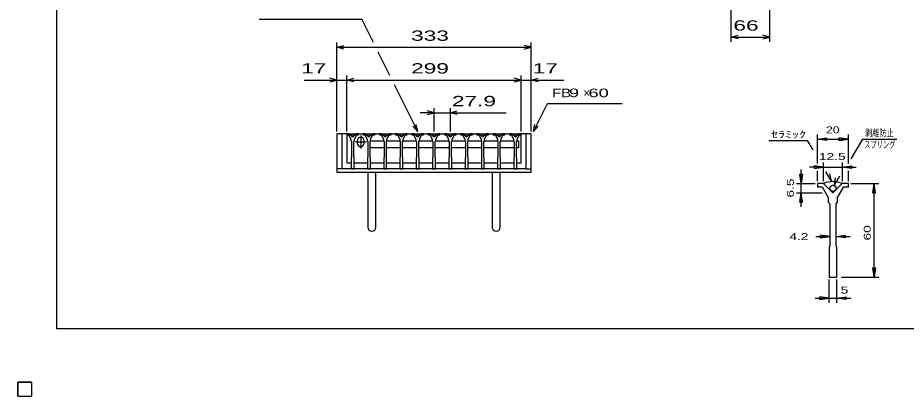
# Model space of a CAD drawing. Units: millimetres, scale not verified. Extents: x -1456 to 1379, y -1028 to 847.
# Drawn here: x -1456 to 67, y -1028 to -380 of the extents above; entities that cross this region are included whole.
import ezdxf
from ezdxf.enums import TextEntityAlignment as Align

# ---------------------------------------------------------------- set-up
doc = ezdxf.new("R2010")
doc.units = ezdxf.units.MM
doc.header["$LTSCALE"] = 8
for name, color, linetype, lineweight in [('0_2', 150, 'Continuous', 25), ('16', 3, 'Continuous', 25), ('19', 6, 'Continuous', 25), ('22', 2, 'Continuous', 25), ('32', 4, 'Continuous', 25)]:
    doc.layers.add(name, color=color, linetype=linetype, lineweight=lineweight)
doc.styles.add('ベクトル', font='')
doc.styles.get('ベクトル').set_extended_font_data('ベクトル')

msp = doc.modelspace()

# ---------------------------------------------------------------- linework, layer by layer
at = {"layer": '0_2'}
for p, q in [((-1388.8, -912.8), (-1388.8, 847.2)), ((1379.2, -912.8), (-1388.8, -912.8))]:
    msp.add_line(p, q, dxfattribs=at)
at = {"layer": '16'}
for p, q in [((-891.9, -578.7), (-891.9, -580.7)), ((-887.9, -578.7), (-891.9, -578.7)), ((-891.9, -578.7), (-592.9, -578.7)), ((-891.9, -578.7), (-891.9, -628.7)), ((-881.9, -584.7), (-887.9, -578.7)), ((-875.9, -578.7), (-881.9, -584.7)), ((-871.9, -578.7), (-875.9, -578.7)), ((-871.9, -580.7), (-871.9, -578.7)), ((-864, -578.7), (-864, -580.7)), ((-860, -578.7), (-864, -578.7)), ((-854, -584.7), (-860, -578.7)), ((-848, -578.7), (-854, -584.7)), ((-844, -578.7), (-848, -578.7)), ((-844, -580.7), (-844, -578.7)), ((-836.1, -578.7), (-836.1, -580.7)), ((-832.1, -578.7), (-836.1, -578.7)), ((-826.1, -584.7), (-832.1, -578.7)), ((-820.1, -578.7), (-826.1, -584.7)), ((-816.1, -578.7), (-820.1, -578.7)), ((-816.1, -580.7), (-816.1, -578.7)), ((-808.2, -578.7), (-808.2, -580.7)), ((-804.2, -578.7), (-808.2, -578.7)), ((-798.2, -584.7), (-804.2, -578.7)), ((-792.2, -578.7), (-798.2, -584.7)), ((-788.2, -578.7), (-792.2, -578.7)), ((-788.2, -580.7), (-788.2, -578.7)), ((-780.3, -578.7), (-780.3, -580.7)), ((-776.3, -578.7), (-780.3, -578.7)), ((-770.3, -584.7), (-776.3, -578.7)), ((-764.3, -578.7), (-770.3, -584.7)), ((-760.3, -578.7), (-764.3, -578.7)), ((-760.3, -580.7), (-760.3, -578.7)), ((-752.4, -578.7), (-752.4, -580.7)), ((-748.4, -578.7), (-752.4, -578.7)), ((-742.4, -584.7), (-748.4, -578.7)), ((-736.4, -578.7), (-742.4, -584.7)), ((-732.4, -578.7), (-736.4, -578.7)), ((-732.4, -580.7), (-732.4, -578.7)), ((-724.5, -578.7), (-724.5, -580.7)), ((-720.5, -578.7), (-724.5, -578.7)), ((-714.5, -584.7), (-720.5, -578.7)), ((-708.5, -578.7), (-714.5, -584.7)), ((-704.5, -578.7), (-708.5, -578.7)), ((-704.5, -580.7), (-704.5, -578.7)), ((-696.6, -578.7), (-696.6, -580.7)), ((-692.6, -578.7), (-696.6, -578.7)), ((-686.6, -584.7), (-692.6, -578.7)), ((-680.6, -578.7), (-686.6, -584.7)), ((-676.6, -578.7), (-680.6, -578.7)), ((-676.6, -580.7), (-676.6, -578.7)), ((-668.7, -578.7), (-668.7, -580.7)), ((-664.7, -578.7), (-668.7, -578.7)), ((-658.7, -584.7), (-664.7, -578.7)), ((-652.7, -578.7), (-658.7, -584.7)), ((-648.7, -578.7), (-652.7, -578.7)), ((-648.7, -580.7), (-648.7, -578.7)), ((-640.8, -578.7), (-640.8, -580.7)), ((-636.8, -578.7), (-640.8, -578.7)), ((-630.8, -584.7), (-636.8, -578.7)), ((-624.8, -578.7), (-630.8, -584.7)), ((-620.8, -578.7), (-624.8, -578.7)), ((-620.8, -580.7), (-620.8, -578.7)), ((-612.9, -578.7), (-612.9, -580.7)), ((-608.9, -578.7), (-612.9, -578.7)), ((-602.9, -584.7), (-608.9, -578.7)), ((-596.9, -578.7), (-602.9, -584.7)), ((-592.9, -578.7), (-596.9, -578.7)), ((-592.9, -580.7), (-592.9, -578.7)), ((-592.9, -628.7), (-592.9, -578.7)), ((-891.9, -580.7), (-888.9, -580.7)), ((-888.9, -580.7), (-884.9, -587.7)), ((-884.9, -587.7), (-884.9, -590.7)), ((-884.9, -590.7), (-883.9, -591.7)), ((-883.9, -591.7), (-883.9, -618.7)), ((-879.9, -591.7), (-878.9, -590.7)), ((-879.9, -618.7), (-879.9, -591.7)), ((-878.9, -587.7), (-874.9, -580.7)), ((-878.9, -590.7), (-878.9, -587.7)), ((-876.95, -592.7), (-858.95, -592.7)), ((-874.9, -580.7), (-871.9, -580.7)), ((-873.95, -590.7), (-873.95, -594.7)), ((-867.95, -581.7), (-867.95, -603.7)), ((-864, -580.7), (-861, -580.7)), ((-861.95, -594.7), (-861.95, -590.7)), ((-861, -580.7), (-857, -587.7)), ((-857, -587.7), (-857, -590.7)), ((-857, -590.7), (-856, -591.7)), ((-856, -591.7), (-856, -618.7)), ((-852, -591.7), (-851, -590.7)), ((-852, -618.7), (-852, -591.7)), ((-851.75, -591.7), (-850.75, -590.7)), ((-851, -587.7), (-847, -580.7)), ((-851, -590.7), (-851, -587.7)), ((-850.75, -590.7), (-829.35, -590.7)), ((-847, -580.7), (-844, -580.7)), ((-836.1, -580.7), (-833.1, -580.7)), ((-833.1, -580.7), (-829.1, -587.7)), ((-829.35, -590.7), (-828.35, -591.7)), ((-829.1, -587.7), (-829.1, -590.7)), ((-829.1, -590.7), (-828.1, -591.7)), ((-828.1, -591.7), (-828.1, -618.7)), ((-824.1, -591.7), (-823.1, -590.7)), ((-824.1, -618.7), (-824.1, -591.7)), ((-823.85, -591.7), (-822.85, -590.7)), ((-823.1, -587.7), (-819.1, -580.7)), ((-823.1, -590.7), (-823.1, -587.7)), ((-822.85, -590.7), (-801.45, -590.7)), ((-819.1, -580.7), (-816.1, -580.7)), ((-808.2, -580.7), (-805.2, -580.7)), ((-805.2, -580.7), (-801.2, -587.7)), ((-801.45, -590.7), (-800.45, -591.7)), ((-801.2, -587.7), (-801.2, -590.7)), ((-801.2, -590.7), (-800.2, -591.7)), ((-800.2, -591.7), (-800.2, -618.7)), ((-796.2, -591.7), (-795.2, -590.7)), ((-796.2, -618.7), (-796.2, -591.7)), ((-795.95, -591.7), (-794.95, -590.7)), ((-795.2, -587.7), (-791.2, -580.7)), ((-795.2, -590.7), (-795.2, -587.7)), ((-794.95, -590.7), (-773.55, -590.7)), ((-791.2, -580.7), (-788.2, -580.7)), ((-780.3, -580.7), (-777.3, -580.7)), ((-777.3, -580.7), (-773.3, -587.7)), ((-773.55, -590.7), (-772.55, -591.7)), ((-773.3, -587.7), (-773.3, -590.7)), ((-773.3, -590.7), (-772.3, -591.7)), ((-772.3, -591.7), (-772.3, -618.7)), ((-768.3, -591.7), (-767.3, -590.7)), ((-768.3, -618.7), (-768.3, -591.7)), ((-768.05, -591.7), (-767.05, -590.7)), ((-767.3, -587.7), (-763.3, -580.7)), ((-767.3, -590.7), (-767.3, -587.7)), ((-767.05, -590.7), (-745.65, -590.7)), ((-763.3, -580.7), (-760.3, -580.7)), ((-752.4, -580.7), (-749.4, -580.7)), ((-749.4, -580.7), (-745.4, -587.7)), ((-745.65, -590.7), (-744.65, -591.7)), ((-745.4, -587.7), (-745.4, -590.7)), ((-745.4, -590.7), (-744.4, -591.7)), ((-744.4, -591.7), (-744.4, -618.7)), ((-740.4, -591.7), (-739.4, -590.7)), ((-740.4, -618.7), (-740.4, -591.7)), ((-740.15, -591.7), (-739.15, -590.7)), ((-739.4, -587.7), (-735.4, -580.7)), ((-739.4, -590.7), (-739.4, -587.7)), ((-739.15, -590.7), (-717.75, -590.7)), ((-735.4, -580.7), (-732.4, -580.7)), ((-724.5, -580.7), (-721.5, -580.7)), ((-721.5, -580.7), (-717.5, -587.7)), ((-717.75, -590.7), (-716.75, -591.7)), ((-717.5, -587.7), (-717.5, -590.7)), ((-717.5, -590.7), (-716.5, -591.7)), ((-716.5, -591.7), (-716.5, -618.7)), ((-712.5, -591.7), (-711.5, -590.7)), ((-712.5, -618.7), (-712.5, -591.7)), ((-712.25, -591.7), (-711.25, -590.7)), ((-711.5, -587.7), (-707.5, -580.7)), ((-711.5, -590.7), (-711.5, -587.7)), ((-711.25, -590.7), (-689.85, -590.7)), ((-707.5, -580.7), (-704.5, -580.7)), ((-696.6, -580.7), (-693.6, -580.7)), ((-693.6, -580.7), (-689.6, -587.7)), ((-689.85, -590.7), (-688.85, -591.7)), ((-689.6, -587.7), (-689.6, -590.7)), ((-689.6, -590.7), (-688.6, -591.7)), ((-688.6, -591.7), (-688.6, -618.7)), ((-684.6, -591.7), (-683.6, -590.7)), ((-684.6, -618.7), (-684.6, -591.7)), ((-684.35, -591.7), (-683.35, -590.7)), ((-683.6, -587.7), (-679.6, -580.7)), ((-683.6, -590.7), (-683.6, -587.7)), ((-683.35, -590.7), (-661.95, -590.7)), ((-679.6, -580.7), (-676.6, -580.7)), ((-668.7, -580.7), (-665.7, -580.7)), ((-665.7, -580.7), (-661.7, -587.7)), ((-661.95, -590.7), (-660.95, -591.7)), ((-661.7, -587.7), (-661.7, -590.7)), ((-661.7, -590.7), (-660.7, -591.7)), ((-660.7, -591.7), (-660.7, -618.7)), ((-656.7, -591.7), (-655.7, -590.7)), ((-656.7, -618.7), (-656.7, -591.7)), ((-656.45, -591.7), (-655.45, -590.7)), ((-655.7, -587.7), (-651.7, -580.7)), ((-655.7, -590.7), (-655.7, -587.7)), ((-655.45, -590.7), (-634.05, -590.7)), ((-651.7, -580.7), (-648.7, -580.7)), ((-640.8, -580.7), (-637.8, -580.7)), ((-637.8, -580.7), (-633.8, -587.7)), ((-634.05, -590.7), (-633.05, -591.7)), ((-633.8, -587.7), (-633.8, -590.7)), ((-633.8, -590.7), (-632.8, -591.7)), ((-632.8, -591.7), (-632.8, -618.7)), ((-628.8, -591.7), (-627.8, -590.7)), ((-628.8, -618.7), (-628.8, -591.7)), ((-628.55, -591.7), (-627.55, -590.7)), ((-627.8, -587.7), (-623.8, -580.7)), ((-627.8, -590.7), (-627.8, -587.7)), ((-627.55, -590.7), (-606.15, -590.7)), ((-623.8, -580.7), (-620.8, -580.7)), ((-612.9, -580.7), (-609.9, -580.7)), ((-609.9, -580.7), (-605.9, -587.7)), ((-606.15, -590.7), (-605.15, -591.7)), ((-605.9, -587.7), (-605.9, -590.7)), ((-605.9, -590.7), (-604.9, -591.7)), ((-604.9, -591.7), (-604.9, -618.7)), ((-600.9, -591.7), (-599.9, -590.7)), ((-600.9, -618.7), (-600.9, -591.7)), ((-600.65, -591.7), (-599.65, -590.7)), ((-599.9, -587.7), (-595.9, -580.7)), ((-599.9, -590.7), (-599.9, -587.7)), ((-599.65, -590.7), (-597.65, -590.7)), ((-597.65, -590.7), (-597.65, -602.7)), ((-595.9, -580.7), (-592.9, -580.7)), ((-850.75, -602.7), (-851.75, -601.7)), ((-829.35, -602.7), (-850.75, -602.7)), ((-828.35, -601.7), (-829.35, -602.7)), ((-822.85, -602.7), (-823.85, -601.7)), ((-801.45, -602.7), (-822.85, -602.7)), ((-800.45, -601.7), (-801.45, -602.7)), ((-794.95, -602.7), (-795.95, -601.7)), ((-773.55, -602.7), (-794.95, -602.7)), ((-772.55, -601.7), (-773.55, -602.7)), ((-767.05, -602.7), (-768.05, -601.7)), ((-745.65, -602.7), (-767.05, -602.7)), ((-744.65, -601.7), (-745.65, -602.7)), ((-739.15, -602.7), (-740.15, -601.7)), ((-717.75, -602.7), (-739.15, -602.7)), ((-716.75, -601.7), (-717.75, -602.7)), ((-711.25, -602.7), (-712.25, -601.7)), ((-689.85, -602.7), (-711.25, -602.7)), ((-688.85, -601.7), (-689.85, -602.7)), ((-683.35, -602.7), (-684.35, -601.7)), ((-661.95, -602.7), (-683.35, -602.7)), ((-660.95, -601.7), (-661.95, -602.7)), ((-655.45, -602.7), (-656.45, -601.7)), ((-634.05, -602.7), (-655.45, -602.7)), ((-633.05, -601.7), (-634.05, -602.7)), ((-627.55, -602.7), (-628.55, -601.7)), ((-606.15, -602.7), (-627.55, -602.7)), ((-605.15, -601.7), (-606.15, -602.7)), ((-599.65, -602.7), (-600.65, -601.7)), ((-597.65, -602.7), (-599.65, -602.7)), ((-883.9, -618.7), (-884.4, -619.7)), ((-884.4, -619.7), (-884.4, -638.7)), ((-879.4, -619.7), (-879.9, -618.7)), ((-879.4, -638.7), (-879.4, -619.7)), ((-856, -618.7), (-856.5, -619.7)), ((-856.5, -619.7), (-856.5, -638.7)), ((-851.5, -619.7), (-852, -618.7)), ((-851.5, -638.7), (-851.5, -619.7)), ((-828.1, -618.7), (-828.6, -619.7)), ((-828.6, -619.7), (-828.6, -638.7)), ((-823.6, -619.7), (-824.1, -618.7)), ((-823.6, -638.7), (-823.6, -619.7)), ((-800.2, -618.7), (-800.7, -619.7)), ((-800.7, -619.7), (-800.7, -638.7)), ((-795.7, -619.7), (-796.2, -618.7)), ((-795.7, -638.7), (-795.7, -619.7)), ((-772.3, -618.7), (-772.8, -619.7)), ((-772.8, -619.7), (-772.8, -638.7)), ((-767.8, -619.7), (-768.3, -618.7)), ((-767.8, -638.7), (-767.8, -619.7)), ((-744.4, -618.7), (-744.9, -619.7)), ((-744.9, -619.7), (-744.9, -638.7)), ((-739.9, -619.7), (-740.4, -618.7)), ((-739.9, -638.7), (-739.9, -619.7)), ((-716.5, -618.7), (-717, -619.7)), ((-717, -619.7), (-717, -638.7)), ((-712, -619.7), (-712.5, -618.7)), ((-712, -638.7), (-712, -619.7)), ((-688.6, -618.7), (-689.1, -619.7)), ((-689.1, -619.7), (-689.1, -638.7)), ((-684.1, -619.7), (-684.6, -618.7)), ((-684.1, -638.7), (-684.1, -619.7)), ((-660.7, -618.7), (-661.2, -619.7)), ((-661.2, -619.7), (-661.2, -638.7)), ((-656.2, -619.7), (-656.7, -618.7)), ((-656.2, -638.7), (-656.2, -619.7)), ((-632.8, -618.7), (-633.3, -619.7)), ((-633.3, -619.7), (-633.3, -638.7)), ((-628.3, -619.7), (-628.8, -618.7)), ((-628.3, -638.7), (-628.3, -619.7)), ((-604.9, -618.7), (-605.4, -619.7)), ((-605.4, -619.7), (-605.4, -638.7)), ((-600.4, -619.7), (-600.9, -618.7)), ((-600.4, -638.7), (-600.4, -619.7)), ((-891.9, -628.7), (-884.4, -628.7)), ((-884.4, -638.7), (-879.4, -638.7)), ((-879.4, -628.7), (-856.5, -628.7)), ((-856.5, -638.7), (-851.5, -638.7)), ((-851.5, -628.7), (-828.6, -628.7)), ((-828.6, -638.7), (-823.6, -638.7)), ((-823.6, -628.7), (-800.7, -628.7)), ((-800.7, -638.7), (-795.7, -638.7)), ((-795.7, -628.7), (-772.8, -628.7)), ((-772.8, -638.7), (-767.8, -638.7)), ((-767.8, -628.7), (-744.9, -628.7)), ((-744.9, -638.7), (-739.9, -638.7)), ((-739.9, -628.7), (-717, -628.7)), ((-717, -638.7), (-712, -638.7)), ((-712, -628.7), (-689.1, -628.7)), ((-689.1, -638.7), (-684.1, -638.7)), ((-684.1, -628.7), (-661.2, -628.7)), ((-661.2, -638.7), (-656.2, -638.7)), ((-656.2, -628.7), (-633.3, -628.7)), ((-633.3, -638.7), (-628.3, -638.7)), ((-628.3, -628.7), (-605.4, -628.7)), ((-605.4, -638.7), (-600.4, -638.7)), ((-600.4, -628.7), (-592.9, -628.7)), ((-1456, -1004), (-1432, -1004)), ((-1456, -1028), (-1456, -1004)), ((-1456, -1004), (-1432, -1004)), ((-1456, -1028), (-1456, -1004)), ((-1456, -1004), (-1432, -1004)), ((-1456, -1028), (-1456, -1004)), ((-1456, -1004), (-1432, -1004)), ((-1456, -1028), (-1456, -1004)), ((-1456, -1004), (-1432, -1004)), ((-1456, -1028), (-1456, -1004)), ((-1432, -1028), (-1432, -1004)), ((-1432, -1028), (-1432, -1004)), ((-1432, -1028), (-1432, -1004)), ((-1432, -1028), (-1432, -1004)), ((-1432, -1028), (-1432, -1004)), ((-1456, -1028), (-1432, -1028)), ((-1456, -1028), (-1432, -1028)), ((-1456, -1028), (-1432, -1028)), ((-1456, -1028), (-1432, -1028)), ((-1456, -1028), (-1432, -1028))]:
    msp.add_line(p, q, dxfattribs=at)
for centre in [(-881.9, -582.2), (-854, -582.2), (-826.1, -582.2), (-798.2, -582.2), (-770.3, -582.2), (-742.4, -582.2), (-714.5, -582.2), (-686.6, -582.2), (-658.7, -582.2), (-630.8, -582.2), (-602.9, -582.2)]:
    msp.add_circle(centre, 1.8, dxfattribs=at)
for centre, start, end in [((-867.95, -590.7), 0, 180), ((-867.95, -594.7), 180, 0)]:
    msp.add_arc(centre, 6, start, end, dxfattribs=at)
at = {"layer": '19'}
for p, q in [((-891.9, -578.7), (-908.9, -578.7)), ((-908.9, -578.7), (-908.9, -644.7)), ((-899.9, -638.7), (-899.9, -578.7)), ((-575.9, -578.7), (-592.9, -578.7)), ((-584.9, -578.7), (-584.9, -638.7)), ((-575.9, -644.7), (-575.9, -578.7)), ((-899.9, -638.7), (-908.9, -638.7)), ((-584.9, -638.7), (-899.9, -638.7)), ((-584.9, -638.7), (-575.9, -638.7)), ((-908.9, -644.7), (-575.9, -644.7)), ((-855.9, -644.7), (-855.9, -738.7)), ((-841.9, -738.7), (-841.9, -644.7)), ((-642.9, -644.7), (-642.9, -738.7)), ((-628.9, -738.7), (-628.9, -644.7))]:
    msp.add_line(p, q, dxfattribs=at)
for centre in [(-848.9, -738.7), (-635.9, -738.7)]:
    msp.add_arc(centre, 7, 180, 0, dxfattribs=at)
at = {"layer": '22', "color": 4}
for p, q in [((-232.9, -421.2), (-232.9, -237.2)), ((-166.9, -421.2), (-166.9, -249.4)), ((-1042.3, -382.7), (-866.3, -382.7)), ((-846.3, -422.7), (-866.3, -382.7)), ((-232.9, -413.2), (-220.9, -410)), ((-166.9, -413.2), (-178.9, -410)), ((-908.9, -574.7), (-908.9, -422.7)), ((-575.9, -574.7), (-575.9, -422.7)), ((-220.9, -416.4), (-232.9, -413.2)), ((-232.9, -413.2), (-166.9, -413.2)), ((-178.9, -416.4), (-166.9, -413.2)), ((-908.9, -430.7), (-896.9, -427.5)), ((-896.9, -433.9), (-908.9, -430.7)), ((-908.9, -430.7), (-575.9, -430.7)), ((-818.3, -478.7), (-838.3, -438.7)), ((-575.9, -430.7), (-587.9, -427.5)), ((-587.9, -433.9), (-575.9, -430.7)), ((-964.9, -486.7), (-908.9, -486.7)), ((-908.9, -486.7), (-920.9, -483.5)), ((-920.9, -489.9), (-908.9, -486.7)), ((-908.9, -574.7), (-908.9, -478.7)), ((-908.9, -486.7), (-891.9, -486.7)), ((-891.9, -574.7), (-891.9, -478.7)), ((-891.9, -486.7), (-879.9, -483.5)), ((-879.9, -489.9), (-891.9, -486.7)), ((-891.9, -486.7), (-592.9, -486.7)), ((-592.9, -486.7), (-604.9, -483.5)), ((-604.9, -489.9), (-592.9, -486.7)), ((-592.9, -574.7), (-592.9, -478.7)), ((-592.9, -486.7), (-575.9, -486.7)), ((-575.9, -574.7), (-575.9, -478.7)), ((-575.9, -486.7), (-563.9, -483.5)), ((-563.9, -489.9), (-575.9, -486.7)), ((-575.9, -486.7), (-519.9, -486.7)), ((-770.3, -574.7), (-810.3, -494.7)), ((-571.9, -574.7), (-547.9, -526.7)), ((-547.9, -526.7), (-419.9, -526.7)), ((-742.4, -542.7), (-766.4, -542.7)), ((-742.4, -542.7), (-754.4, -539.5)), ((-754.4, -545.9), (-742.4, -542.7)), ((-742.4, -574.7), (-742.4, -534.7)), ((-742.4, -542.7), (-714.5, -542.7)), ((-714.5, -534.7), (-714.5, -574.7)), ((-714.5, -542.7), (-702.5, -539.5)), ((-702.5, -545.9), (-714.5, -542.7)), ((-714.5, -542.7), (-618.5, -542.7)), ((-770.3, -574.7), (-772.7, -563.02)), ((-571.9, -574.7), (-569.5, -563.02)), ((-770.3, -574.7), (-778.3, -565.9)), ((-571.9, -574.7), (-563.9, -565.9)), ((-1432, -1004), (-1456, -1004)), ((-1456, -1004), (-1456, -1028)), ((-1432, -1004), (-1456, -1004)), ((-1456, -1004), (-1456, -1028)), ((-1432, -1004), (-1456, -1004)), ((-1456, -1004), (-1456, -1028)), ((-1432, -1028), (-1432, -1004)), ((-1432, -1028), (-1432, -1004)), ((-1432, -1028), (-1432, -1004)), ((-1456, -1028), (-1432, -1028)), ((-1456, -1028), (-1432, -1028)), ((-1456, -1028), (-1432, -1028))]:
    msp.add_line(p, q, dxfattribs=at)
at = {"layer": '22'}
for p, q in [((-1432, -1004), (-1456, -1004)), ((-1456, -1004), (-1456, -1028)), ((-1432, -1004), (-1456, -1004)), ((-1456, -1004), (-1456, -1028)), ((-1432, -1004), (-1456, -1004)), ((-1456, -1004), (-1456, -1028)), ((-1432, -1028), (-1432, -1004)), ((-1432, -1028), (-1432, -1004)), ((-1432, -1028), (-1432, -1004)), ((-1456, -1028), (-1432, -1028)), ((-1456, -1028), (-1432, -1028)), ((-1456, -1028), (-1432, -1028))]:
    msp.add_line(p, q, dxfattribs=at)
at = {"layer": '32'}
for p, q in [((-168.533, -590.4), (-101.867, -590.4)), ((-92.533, -606.4), (-101.867, -590.4)), ((-85.067, -629.6), (-85.067, -580)), ((-85.067, -588), (-69.067, -585.6)), ((-69.067, -590.4), (-85.067, -588)), ((-85.067, -588), (-31.733, -588)), ((-69.067, -590.4), (-69.067, -585.6)), ((-31.733, -588), (-47.733, -585.6)), ((-47.733, -590.4), (-47.733, -585.6)), ((-47.733, -590.4), (-31.733, -588)), ((-31.733, -629.6), (-31.733, -580)), ((-26.931, -621.333), (-7.464, -587.733)), ((-7.464, -587.733), (51.203, -587.733)), ((-74.4, -636), (-98.4, -636)), ((-74.4, -636), (-90.4, -633.6)), ((-90.4, -633.6), (-90.4, -638.4)), ((-90.4, -638.4), (-74.4, -636)), ((-74.4, -660), (-74.4, -628)), ((-74.4, -636), (-42.4, -636)), ((-42.4, -628), (-42.4, -660)), ((-42.4, -636), (-26.4, -633.6)), ((-26.4, -638.4), (-42.4, -636)), ((-42.4, -636), (-18.4, -636)), ((-26.4, -633.6), (-26.4, -638.4)), ((-113.067, -664), (-115.467, -648)), ((-115.467, -648), (-110.667, -648)), ((-113.067, -664), (-113.067, -640)), ((-110.667, -648), (-113.067, -664)), ((-85.067, -660), (-85.067, -642.4)), ((-61.067, -660), (-70.4, -644)), ((-61.067, -660), (-64, -647.467)), ((-55.731, -666.666), (-46.664, -650.666)), ((-55.731, -666.666), (-53.864, -653.866)), ((-31.733, -660), (-31.733, -642.4)), ((-121.067, -664), (-89.067, -664)), ((-113.067, -680), (-113.067, -664)), ((-85.067, -664), (-85.067, -669.333)), ((-74.4, -664), (-85.067, -664)), ((-85.067, -669.333), (-77.067, -669.333)), ((-77.067, -669.333), (-66.4, -688)), ((-58.4, -680), (-74.4, -664)), ((-42.4, -664), (-58.4, -680)), ((-50.4, -688), (-39.733, -669.333)), ((-31.733, -664), (-42.4, -664)), ((-39.733, -669.333), (-31.733, -669.333)), ((-31.733, -669.333), (-31.733, -664)), ((-27.733, -664), (20.267, -664)), ((9.867, -680), (12.267, -664)), ((14.667, -680), (12.267, -664)), ((12.267, -824), (12.267, -664)), ((-121.067, -680), (-77.067, -680)), ((-115.467, -696), (-113.067, -680)), ((-110.667, -696), (-113.067, -680)), ((-113.067, -704), (-113.067, -680)), ((9.867, -680), (14.667, -680)), ((-115.467, -696), (-110.667, -696)), ((-66.4, -688), (-66.4, -696)), ((-66.4, -696), (-63.733, -698.667)), ((-63.733, -698.667), (-63.733, -770.667)), ((-53.067, -698.667), (-50.4, -696)), ((-53.067, -770.667), (-53.067, -698.667)), ((-50.4, -696), (-50.4, -688)), ((-87.733, -754.666), (-63.733, -754.666)), ((-63.733, -754.666), (-79.733, -752.266)), ((-79.733, -757.066), (-79.733, -752.266)), ((-79.733, -757.066), (-63.733, -754.666)), ((-53.067, -754.666), (-37.067, -752.266)), ((-37.067, -757.066), (-53.067, -754.666)), ((-53.067, -754.666), (-29.067, -754.666)), ((-37.067, -757.066), (-37.067, -752.266)), ((-63.733, -770.667), (-65.067, -773.333)), ((-65.067, -773.333), (-65.067, -824)), ((-51.733, -773.333), (-53.067, -770.667)), ((-51.733, -824), (-51.733, -773.333)), ((12.267, -824), (9.867, -808)), ((9.867, -808), (14.667, -808)), ((14.667, -808), (12.267, -824)), ((-65.067, -824), (-51.733, -824)), ((-65.067, -868), (-65.067, -828)), ((-51.733, -868), (-51.733, -828)), ((-43.733, -824), (20.267, -824)), ((-89.067, -860), (-65.067, -860)), ((-65.067, -860), (-81.067, -857.6)), ((-81.067, -862.4), (-81.067, -857.6)), ((-81.067, -862.4), (-65.067, -860)), ((-65.067, -860), (-51.733, -860)), ((-51.733, -860), (-35.733, -857.6)), ((-35.733, -862.4), (-51.733, -860)), ((-51.733, -860), (-27.733, -860)), ((-35.733, -862.4), (-35.733, -857.6))]:
    msp.add_line(p, q, dxfattribs=at)
msp.add_circle((-58.4, -672), 5.333, dxfattribs=at)
msp.add_arc((-58.669, -700.542), 40, 66, 113, dxfattribs=at)

# ---------------------------------------------------------------- texts
at = {"layer": '22', "style": 'ベクトル'}
for s, height, width, p in [(' 66 ', 17.6, 1.65, (-239.9, -393.2)), (' 333 ', 17.6, 1.65, (-792.4, -410.7)), (' 17 ', 17.6, 1.65, (-980.9, -466.7)), (' 299 ', 17.6, 1.65, (-792.4, -466.7)), (' 17 ', 17.6, 1.65, (-583.9, -466.7)), ('FB', 14.66, 1.3, (-539.9, -508.7)), (' 9 ', 14.66, 1.6, (-519.9, -508.7)), (' 60 ', 14.66, 1.6, (-486.3, -508.7)), (' 27.9 ', 17.6, 1.65, (-722.5, -522.7))]:
    msp.add_text(s, height=height, dxfattribs=dict(at, width=width)).set_placement(p, align=Align.MIDDLE_LEFT)
msp.add_text('×', height=14.66, dxfattribs=at).set_placement((-486.3, -508.7), align=Align.MIDDLE_LEFT)
at = {"layer": '32', "color": 2, "style": 'ベクトル'}
for s, width, p in [('ｾﾗﾐｯｸ', 1.5, (-164.533, -580)), ('20', 1.35, (-70.4, -572)), ('剥離防止', 0.75, (-3.464, -577.333)), ('スプリング', 0.65, (-4.797, -597.333)), ('12.5', 1.5, (-82.4, -617.6)), (' 4.2 ', 1.5, (-139.733, -754.666)), (' 5 ', 1.5, (-51.733, -846.4))]:
    msp.add_text(s, height=11.73, dxfattribs=dict(at, width=width)).set_placement(p, align=Align.MIDDLE_LEFT)
at = {"layer": '32', "color": 2, "style": 'ベクトル', "width": 1.5}
for s, p in [('6.5', (-131.467, -688)), (' 60 ', (0.267, -768))]:
    msp.add_text(s, height=11.73, rotation=90, dxfattribs=at).set_placement(p, align=Align.MIDDLE_LEFT)

doc.saveas('drawing.dxf')
